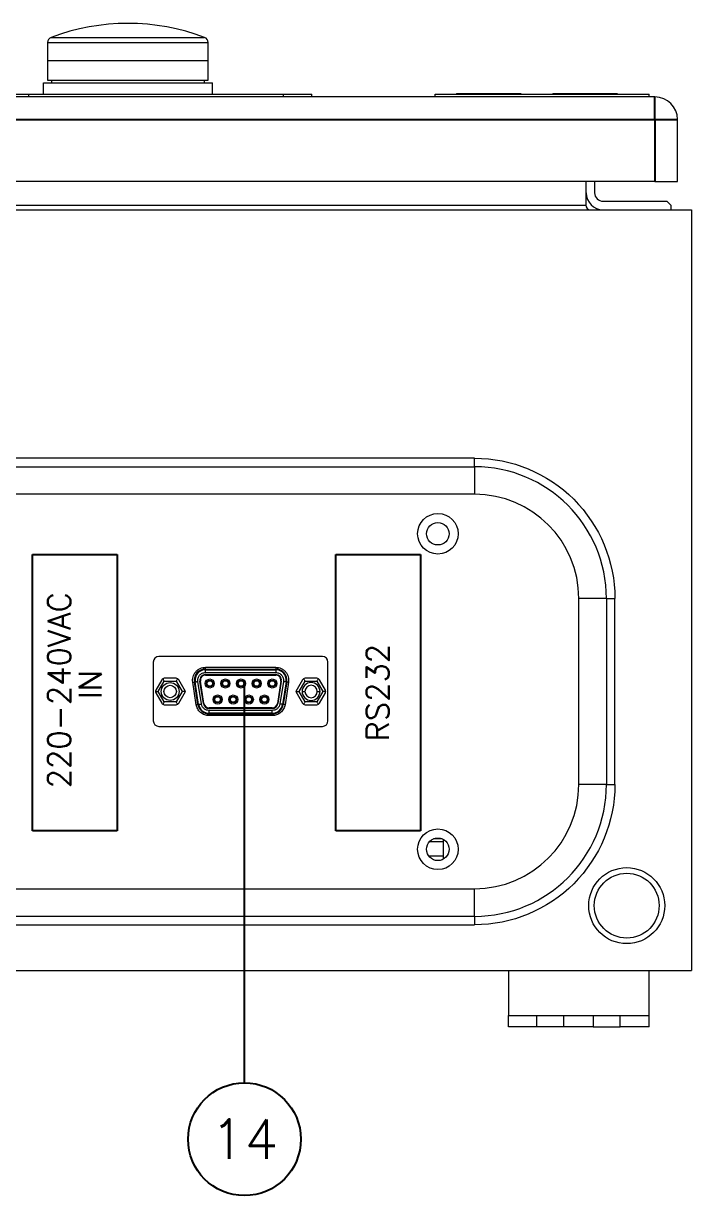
# Model space of a CAD drawing. Extents: x 4137 to 28680, y 2446 to 6814.
# Drawn here: x 24539.2 to 24688.5, y 5937.3 to 6199.3 of the extents above; entities that cross this region are included whole.
import ezdxf
from ezdxf.enums import TextEntityAlignment as Align

# ---------------------------------------------------------------- set-up
doc = ezdxf.new("R2010")
doc.units = 0
doc.header["$LTSCALE"] = 0.5
doc.layers.get('0').update_dxf_attribs({"linetype": 'CONTINUOUS'})
doc.layers.add('DIM', color=5, linetype='CONTINUOUS')
doc.layers.add('VOL', color=2, linetype='CONTINUOUS')
doc.styles.get("Standard").update_dxf_attribs({"font": 'simplex.shx'})

msp = doc.modelspace()

# ---------------------------------------------------------------- linework, layer by layer
at = {"color": 8, "linetype": 'Continuous', "lineweight": 15}
for p, q in [((24545.4, 6196.22), (24579.68, 6196.22)), ((24545.4, 6196.22), (24579.68, 6196.22)), ((24640.03, 6100.23), (24640.03, 6094.06)), ((24640.03, 6100.23), (24640.03, 6094.06)), ((24669.51, 6070.75), (24663.34, 6070.75)), ((24669.51, 6070.75), (24663.34, 6070.75)), ((24669.51, 6029.17), (24663.34, 6029.17)), ((24669.51, 6029.17), (24663.34, 6029.17)), ((24633.1, 6016.38), (24629.98, 6016.38)), ((24633.1, 6016.38), (24629.98, 6016.38)), ((24629.78, 6013.23), (24633.1, 6013.23)), ((24629.78, 6013.23), (24633.1, 6013.23)), ((24640.03, 5999.69), (24640.03, 6005.86)), ((24640.03, 5999.69), (24640.03, 6005.86))]:
    msp.add_line(p, q, dxfattribs=at)
at = {"color": 7, "linetype": 'Continuous', "lineweight": 15}
for p, q in [((24544.58, 6195.05), (24544.58, 6191.08)), ((24544.58, 6195.05), (24544.58, 6191.08)), ((24580.49, 6191.08), (24580.49, 6195.05)), ((24580.49, 6191.08), (24580.49, 6195.05)), ((24544.58, 6191.08), (24580.49, 6191.08)), ((24544.58, 6191.08), (24580.49, 6191.08)), ((24544.6, 6191.08), (24544.6, 6186.67)), ((24544.6, 6191.08), (24544.6, 6186.67)), ((24580.48, 6186.67), (24580.48, 6191.08)), ((24580.48, 6186.67), (24580.48, 6191.08)), ((24543.64, 6186.04), (24581.44, 6186.04)), ((24543.64, 6183.54), (24543.64, 6186.04)), ((24543.64, 6186.04), (24581.44, 6186.04)), ((24543.64, 6183.54), (24543.64, 6186.04)), ((24544.6, 6186.67), (24580.48, 6186.67)), ((24544.6, 6186.67), (24580.48, 6186.67)), ((24545.44, 6186.67), (24545.44, 6186.04)), ((24545.44, 6186.67), (24545.44, 6186.04)), ((24579.64, 6186.04), (24579.64, 6186.67)), ((24579.64, 6186.04), (24579.64, 6186.67)), ((24581.44, 6183.54), (24581.44, 6186.04)), ((24581.44, 6183.54), (24581.44, 6186.04)), ((24680.35, 6182.89), (24444.73, 6182.89)), ((24680.35, 6182.89), (24444.73, 6182.89)), ((24534.09, 6183.54), (24540.39, 6183.54)), ((24534.09, 6183.54), (24540.39, 6183.54)), ((24540.39, 6182.89), (24540.39, 6183.54)), ((24540.39, 6183.54), (24597.32, 6183.54)), ((24540.39, 6182.89), (24540.39, 6183.54)), ((24540.39, 6183.54), (24597.32, 6183.54)), ((24597.32, 6182.89), (24597.32, 6183.54)), ((24597.32, 6183.54), (24603.62, 6183.54)), ((24597.32, 6182.89), (24597.32, 6183.54)), ((24597.32, 6183.54), (24603.62, 6183.54)), ((24603.62, 6182.89), (24603.62, 6183.54)), ((24603.62, 6182.89), (24603.62, 6183.54)), ((24631.21, 6182.89), (24631.21, 6183.52)), ((24631.21, 6183.52), (24679.09, 6183.52)), ((24631.21, 6182.89), (24631.21, 6183.52)), ((24631.21, 6183.52), (24679.09, 6183.52)), ((24636, 6183.65), (24636, 6183.52)), ((24636, 6183.65), (24650.36, 6183.65)), ((24636, 6183.65), (24636, 6183.52)), ((24636, 6183.65), (24650.36, 6183.65)), ((24650.36, 6183.65), (24650.36, 6183.52)), ((24650.36, 6183.65), (24650.36, 6183.52)), ((24657.54, 6183.65), (24657.54, 6183.52)), ((24657.54, 6183.65), (24671.91, 6183.65)), ((24657.54, 6183.65), (24657.54, 6183.52)), ((24657.54, 6183.65), (24671.91, 6183.65)), ((24671.91, 6183.65), (24671.91, 6183.52)), ((24671.91, 6183.65), (24671.91, 6183.52)), ((24679.09, 6182.89), (24679.09, 6183.52)), ((24679.09, 6182.89), (24679.09, 6183.52)), ((24685.39, 6163.99), (24685.39, 6177.85)), ((24685.39, 6163.99), (24685.39, 6177.85)), ((24680.35, 6163.99), (24444.73, 6163.99)), ((24680.35, 6163.99), (24444.73, 6163.99)), ((24664.91, 6163.99), (24664.91, 6158.7)), ((24664.91, 6163.99), (24664.91, 6158.7)), ((24664.98, 6161.47), (24664.98, 6163.99)), ((24664.98, 6161.47), (24664.98, 6163.99)), ((24666.87, 6163.99), (24666.87, 6161.47)), ((24666.87, 6163.99), (24666.87, 6161.47)), ((24680.35, 6163.99), (24685.39, 6163.99)), ((24680.35, 6163.99), (24685.39, 6163.99)), ((24668.76, 6159.58), (24683, 6159.58)), ((24668.76, 6159.58), (24683, 6159.58)), ((24683.88, 6158.7), (24683, 6159.58)), ((24683.88, 6158.7), (24683, 6159.58)), ((24436.54, 6157.69), (24688.54, 6157.69)), ((24436.54, 6157.69), (24688.54, 6157.69)), ((24451.34, 6158.7), (24664.91, 6158.7)), ((24451.34, 6158.7), (24664.91, 6158.7)), ((24683.88, 6158.7), (24683.88, 6157.69)), ((24683.88, 6158.7), (24683.88, 6157.69)), ((24688.54, 6157.69), (24688.54, 5987.59)), ((24688.54, 6157.69), (24688.54, 5987.59)), ((24640.03, 6102.12), (24485.05, 6102.12)), ((24640.03, 6102.12), (24485.05, 6102.12)), ((24640.03, 6100.23), (24640.03, 6102.12)), ((24640.03, 6100.23), (24640.03, 6102.12)), ((24485.05, 6100.23), (24640.03, 6100.23)), ((24485.05, 6100.23), (24640.03, 6100.23)), ((24640.03, 6094.06), (24485.05, 6094.06)), ((24640.03, 6094.06), (24485.05, 6094.06)), ((24663.34, 6029.17), (24663.34, 6070.75)), ((24663.34, 6029.17), (24663.34, 6070.75)), ((24669.51, 6070.75), (24669.51, 6029.17)), ((24669.51, 6070.75), (24671.4, 6070.75)), ((24669.51, 6070.75), (24669.51, 6029.17)), ((24669.51, 6070.75), (24671.4, 6070.75)), ((24671.4, 6029.17), (24671.4, 6070.75)), ((24671.4, 6029.17), (24671.4, 6070.75)), ((24606.01, 6057.78), (24569.47, 6057.78)), ((24606.01, 6057.78), (24569.47, 6057.78)), ((24568.21, 6056.52), (24568.21, 6043.41)), ((24568.21, 6056.52), (24568.21, 6043.41)), ((24579.89, 6054.99), (24579.89, 6055.37)), ((24579.89, 6055.37), (24595.59, 6055.37)), ((24579.89, 6054.99), (24579.89, 6055.37)), ((24579.89, 6055.37), (24595.59, 6055.37)), ((24579.89, 6054.84), (24579.89, 6054.99)), ((24579.89, 6054.99), (24595.59, 6054.99)), ((24579.89, 6054.84), (24579.89, 6054.99)), ((24579.89, 6054.99), (24595.59, 6054.99)), ((24579.89, 6054.21), (24579.89, 6054.84)), ((24579.89, 6054.84), (24595.59, 6054.84)), ((24579.89, 6054.21), (24579.89, 6054.84)), ((24579.89, 6054.84), (24595.59, 6054.84)), ((24579.89, 6054.21), (24595.59, 6054.21)), ((24579.89, 6054.21), (24595.59, 6054.21)), ((24595.59, 6055.37), (24595.59, 6054.99)), ((24595.59, 6055.37), (24595.59, 6054.99)), ((24595.59, 6054.99), (24595.59, 6054.84)), ((24595.59, 6054.99), (24595.59, 6054.84)), ((24595.59, 6054.84), (24595.59, 6054.21)), ((24595.59, 6054.84), (24595.59, 6054.21)), ((24607.27, 6043.41), (24607.27, 6056.52)), ((24607.27, 6043.41), (24607.27, 6056.52)), ((24570.13, 6052.59), (24568.79, 6050.28)), ((24570.13, 6052.59), (24568.79, 6050.28)), ((24569.34, 6049.96), (24570.67, 6052.28)), ((24569.34, 6049.96), (24570.67, 6052.28)), ((24573.35, 6052.91), (24570.67, 6052.91)), ((24573.35, 6052.91), (24570.67, 6052.91)), ((24570.67, 6052.28), (24573.35, 6052.28)), ((24570.67, 6052.28), (24573.35, 6052.28)), ((24573.35, 6052.28), (24574.69, 6049.96)), ((24573.35, 6052.28), (24574.69, 6049.96)), ((24575.41, 6049.96), (24573.9, 6052.59)), ((24575.41, 6049.96), (24573.9, 6052.59)), ((24577.82, 6047), (24577.04, 6052.04)), ((24577.82, 6047), (24577.04, 6052.04)), ((24577.41, 6052.1), (24577.56, 6052.12)), ((24577.41, 6052.1), (24577.56, 6052.12)), ((24578.2, 6047.06), (24577.41, 6052.1)), ((24578.2, 6047.06), (24577.41, 6052.1)), ((24578.35, 6047.08), (24577.56, 6052.12)), ((24578.35, 6047.08), (24577.56, 6052.12)), ((24578.97, 6047.18), (24578.19, 6052.22)), ((24578.97, 6047.18), (24578.19, 6052.22)), ((24579.43, 6047.25), (24578.65, 6052.29)), ((24579.43, 6047.25), (24578.65, 6052.29)), ((24579.53, 6047.26), (24578.75, 6052.3)), ((24579.53, 6047.26), (24578.75, 6052.3)), ((24579.89, 6053.74), (24595.59, 6053.74)), ((24579.89, 6053.74), (24595.59, 6053.74)), ((24579.89, 6053.64), (24595.59, 6053.64)), ((24579.89, 6053.64), (24595.59, 6053.64)), ((24596.73, 6052.3), (24595.95, 6047.26)), ((24596.73, 6052.3), (24595.95, 6047.26)), ((24596.83, 6052.29), (24596.05, 6047.25)), ((24596.83, 6052.29), (24596.05, 6047.25)), ((24597.29, 6052.22), (24596.51, 6047.18)), ((24597.29, 6052.22), (24596.51, 6047.18)), ((24597.92, 6052.12), (24597.13, 6047.08)), ((24597.92, 6052.12), (24597.13, 6047.08)), ((24598.07, 6052.1), (24597.28, 6047.06)), ((24598.07, 6052.1), (24597.28, 6047.06)), ((24598.44, 6052.04), (24597.66, 6047)), ((24598.44, 6052.04), (24597.66, 6047)), ((24598.07, 6052.1), (24597.92, 6052.12)), ((24598.07, 6052.1), (24597.92, 6052.12)), ((24601.58, 6052.59), (24600.06, 6049.96)), ((24601.58, 6052.59), (24600.06, 6049.96)), ((24600.79, 6049.96), (24602.13, 6052.28)), ((24600.79, 6049.96), (24602.13, 6052.28)), ((24604.8, 6052.91), (24602.13, 6052.91)), ((24604.8, 6052.91), (24602.13, 6052.91)), ((24602.13, 6052.28), (24604.8, 6052.28)), ((24602.13, 6052.28), (24604.8, 6052.28)), ((24604.8, 6052.28), (24606.14, 6049.96)), ((24604.8, 6052.28), (24606.14, 6049.96)), ((24606.69, 6050.28), (24605.35, 6052.59)), ((24606.69, 6050.28), (24605.35, 6052.59)), ((24568.71, 6049.96), (24569.34, 6049.96)), ((24568.71, 6049.96), (24569.34, 6049.96)), ((24568.79, 6049.65), (24570.13, 6047.33)), ((24568.79, 6049.65), (24570.13, 6047.33)), ((24570.67, 6047.64), (24569.34, 6049.96)), ((24570.67, 6047.64), (24569.34, 6049.96)), ((24574.69, 6049.96), (24573.35, 6047.64)), ((24574.69, 6049.96), (24573.35, 6047.64)), ((24573.9, 6047.33), (24575.41, 6049.96)), ((24573.9, 6047.33), (24575.41, 6049.96)), ((24575.41, 6049.96), (24574.69, 6049.96)), ((24575.41, 6049.96), (24574.69, 6049.96)), ((24600.06, 6049.96), (24600.79, 6049.96)), ((24600.06, 6049.96), (24601.58, 6047.33)), ((24600.06, 6049.96), (24600.79, 6049.96)), ((24600.06, 6049.96), (24601.58, 6047.33)), ((24602.13, 6047.64), (24600.79, 6049.96)), ((24602.13, 6047.64), (24600.79, 6049.96)), ((24601.49, 6049.96), (24602.1, 6049.96)), ((24601.49, 6049.96), (24602.1, 6049.96)), ((24606.14, 6049.96), (24604.8, 6047.64)), ((24606.14, 6049.96), (24604.8, 6047.64)), ((24604.88, 6049.96), (24605.49, 6049.96)), ((24604.88, 6049.96), (24605.49, 6049.96)), ((24605.35, 6047.33), (24606.69, 6049.65)), ((24605.35, 6047.33), (24606.69, 6049.65)), ((24606.77, 6049.96), (24606.14, 6049.96)), ((24606.77, 6049.96), (24606.14, 6049.96)), ((24573.35, 6047.64), (24570.67, 6047.64)), ((24573.35, 6047.64), (24570.67, 6047.64)), ((24570.67, 6047.01), (24573.35, 6047.01)), ((24570.67, 6047.01), (24573.35, 6047.01)), ((24578.2, 6047.06), (24578.35, 6047.08)), ((24578.2, 6047.06), (24578.35, 6047.08)), ((24594.8, 6046.29), (24580.68, 6046.29)), ((24594.8, 6046.29), (24580.68, 6046.29)), ((24594.8, 6046.18), (24580.68, 6046.18)), ((24594.8, 6046.18), (24580.68, 6046.18)), ((24597.28, 6047.06), (24597.13, 6047.08)), ((24597.28, 6047.06), (24597.13, 6047.08)), ((24604.8, 6047.64), (24602.13, 6047.64)), ((24604.8, 6047.64), (24602.13, 6047.64)), ((24602.13, 6047.01), (24604.8, 6047.01)), ((24602.13, 6047.01), (24604.8, 6047.01)), ((24594.8, 6045.72), (24580.68, 6045.72)), ((24580.68, 6045.09), (24580.68, 6045.72)), ((24594.8, 6045.72), (24580.68, 6045.72)), ((24580.68, 6045.09), (24580.68, 6045.72)), ((24594.8, 6045.09), (24580.68, 6045.09)), ((24580.68, 6044.93), (24580.68, 6045.09)), ((24594.8, 6045.09), (24580.68, 6045.09)), ((24580.68, 6044.93), (24580.68, 6045.09)), ((24594.8, 6044.93), (24580.68, 6044.93)), ((24580.68, 6044.56), (24580.68, 6044.93)), ((24594.8, 6044.93), (24580.68, 6044.93)), ((24580.68, 6044.56), (24580.68, 6044.93)), ((24594.8, 6044.56), (24580.68, 6044.56)), ((24594.8, 6044.56), (24580.68, 6044.56)), ((24594.8, 6045.09), (24594.8, 6045.72)), ((24594.8, 6045.09), (24594.8, 6045.72)), ((24594.8, 6044.93), (24594.8, 6045.09)), ((24594.8, 6044.93), (24594.8, 6045.09)), ((24594.8, 6044.56), (24594.8, 6044.93)), ((24594.8, 6044.56), (24594.8, 6044.93)), ((24569.47, 6042.15), (24606.01, 6042.15)), ((24569.47, 6042.15), (24606.01, 6042.15)), ((24669.51, 6029.17), (24671.4, 6029.17)), ((24669.51, 6029.17), (24671.4, 6029.17)), ((24632.8, 6017.01), (24630.88, 6017.01)), ((24632.8, 6017.01), (24630.88, 6017.01)), ((24633.1, 6012.5), (24633.1, 6016.87)), ((24633.1, 6012.5), (24633.1, 6016.87)), ((24485.05, 6005.86), (24640.03, 6005.86)), ((24485.05, 6005.86), (24640.03, 6005.86)), ((24640.03, 5999.69), (24485.05, 5999.69)), ((24640.03, 5999.69), (24485.05, 5999.69)), ((24640.03, 5999.69), (24640.03, 5997.8)), ((24640.03, 5999.69), (24640.03, 5997.8)), ((24485.05, 5997.8), (24640.03, 5997.8)), ((24485.05, 5997.8), (24640.03, 5997.8)), ((24436.54, 5987.59), (24688.54, 5987.59)), ((24436.54, 5987.59), (24688.54, 5987.59)), ((24647.59, 5987.59), (24647.59, 5977.51)), ((24647.59, 5987.59), (24647.59, 5977.51)), ((24679.09, 5977.51), (24679.09, 5987.59)), ((24679.09, 5977.51), (24679.09, 5987.59)), ((24647.59, 5974.99), (24647.59, 5977.51)), ((24647.59, 5977.51), (24647.7, 5977.51)), ((24647.59, 5974.99), (24647.59, 5977.51)), ((24647.59, 5977.51), (24647.7, 5977.51)), ((24647.7, 5977.51), (24653.87, 5977.51)), ((24647.7, 5977.51), (24653.87, 5977.51)), ((24653.87, 5977.51), (24653.87, 5974.99)), ((24653.87, 5977.51), (24659.88, 5977.51)), ((24653.87, 5977.51), (24653.87, 5974.99)), ((24653.87, 5977.51), (24659.88, 5977.51)), ((24659.88, 5977.51), (24666.58, 5977.51)), ((24659.88, 5977.51), (24659.88, 5974.99)), ((24659.88, 5977.51), (24666.58, 5977.51)), ((24659.88, 5977.51), (24659.88, 5974.99)), ((24666.58, 5977.51), (24666.58, 5974.99)), ((24666.58, 5977.51), (24672.6, 5977.51)), ((24666.58, 5977.51), (24666.58, 5974.99)), ((24666.58, 5977.51), (24672.6, 5977.51)), ((24672.6, 5974.99), (24672.6, 5977.51)), ((24672.6, 5977.51), (24678.76, 5977.51)), ((24672.6, 5974.99), (24672.6, 5977.51)), ((24672.6, 5977.51), (24678.76, 5977.51)), ((24678.76, 5977.51), (24679.09, 5977.51)), ((24678.76, 5977.51), (24679.09, 5977.51)), ((24679.09, 5974.99), (24679.09, 5977.51)), ((24679.09, 5974.99), (24679.09, 5977.51)), ((24653.87, 5974.99), (24647.59, 5974.99)), ((24653.87, 5974.99), (24647.59, 5974.99)), ((24659.88, 5974.99), (24653.87, 5974.99)), ((24659.88, 5974.99), (24653.87, 5974.99)), ((24666.58, 5974.99), (24659.88, 5974.99)), ((24666.58, 5974.99), (24659.88, 5974.99)), ((24666.58, 5974.99), (24672.6, 5974.99)), ((24666.58, 5974.99), (24672.6, 5974.99)), ((24679.09, 5974.99), (24672.6, 5974.99)), ((24679.09, 5974.99), (24672.6, 5974.99))]:
    msp.add_line(p, q, dxfattribs=at)
for p, q in [((24541.22, 6018.83), (24541.22, 6080.57)), ((24541.22, 6080.57), (24560.12, 6080.57)), ((24541.22, 6018.83), (24541.22, 6080.57)), ((24541.22, 6080.57), (24560.12, 6080.57)), ((24560.12, 6080.57), (24560.12, 6018.83)), ((24560.12, 6080.57), (24560.12, 6018.83)), ((24609.04, 6080.57), (24627.94, 6080.57)), ((24609.04, 6018.83), (24609.04, 6080.57)), ((24609.04, 6080.57), (24627.94, 6080.57)), ((24609.04, 6018.83), (24609.04, 6080.57)), ((24627.94, 6080.57), (24627.94, 6018.83)), ((24627.94, 6080.57), (24627.94, 6018.83)), ((24560.12, 6018.83), (24541.22, 6018.83)), ((24560.12, 6018.83), (24541.22, 6018.83)), ((24627.94, 6018.83), (24609.04, 6018.83)), ((24627.94, 6018.83), (24609.04, 6018.83))]:
    msp.add_line(p, q)
at = {"color": 7, "linetype": 'Continuous', "lineweight": 15, "flags": 128}
for points in [[(24570.36, 6052.82), (24570.4, 6052.75), (24570.46, 6052.65), (24570.53, 6052.53), (24570.6, 6052.41), (24570.67, 6052.28)], [(24570.36, 6052.82), (24570.4, 6052.75), (24570.46, 6052.65), (24570.53, 6052.53), (24570.6, 6052.41), (24570.67, 6052.28)], [(24573.66, 6052.82), (24573.62, 6052.75), (24573.56, 6052.65), (24573.5, 6052.53), (24573.43, 6052.41), (24573.35, 6052.28)], [(24573.66, 6052.82), (24573.62, 6052.75), (24573.56, 6052.65), (24573.5, 6052.53), (24573.43, 6052.41), (24573.35, 6052.28)], [(24577.04, 6052.04), (24577.11, 6052.05), (24577.18, 6052.06), (24577.24, 6052.07), (24577.3, 6052.08), (24577.34, 6052.09), (24577.38, 6052.09), (24577.4, 6052.09), (24577.41, 6052.1)], [(24577.04, 6052.04), (24577.11, 6052.05), (24577.18, 6052.06), (24577.24, 6052.07), (24577.3, 6052.08), (24577.34, 6052.09), (24577.38, 6052.09), (24577.4, 6052.09), (24577.41, 6052.1)], [(24577.56, 6052.12), (24577.58, 6052.12), (24577.62, 6052.13), (24577.67, 6052.14), (24577.75, 6052.15), (24577.84, 6052.16), (24577.95, 6052.18), (24578.07, 6052.2), (24578.19, 6052.22)], [(24577.56, 6052.12), (24577.58, 6052.12), (24577.62, 6052.13), (24577.67, 6052.14), (24577.75, 6052.15), (24577.84, 6052.16), (24577.95, 6052.18), (24578.07, 6052.2), (24578.19, 6052.22)], [(24597.92, 6052.12), (24597.9, 6052.12), (24597.86, 6052.13), (24597.81, 6052.14), (24597.73, 6052.15), (24597.63, 6052.16), (24597.53, 6052.18), (24597.41, 6052.2), (24597.29, 6052.22)], [(24597.92, 6052.12), (24597.9, 6052.12), (24597.86, 6052.13), (24597.81, 6052.14), (24597.73, 6052.15), (24597.63, 6052.16), (24597.53, 6052.18), (24597.41, 6052.2), (24597.29, 6052.22)], [(24598.44, 6052.04), (24598.37, 6052.05), (24598.3, 6052.06), (24598.24, 6052.07), (24598.18, 6052.08), (24598.14, 6052.09), (24598.1, 6052.09), (24598.08, 6052.09), (24598.07, 6052.1)], [(24598.44, 6052.04), (24598.37, 6052.05), (24598.3, 6052.06), (24598.24, 6052.07), (24598.18, 6052.08), (24598.14, 6052.09), (24598.1, 6052.09), (24598.08, 6052.09), (24598.07, 6052.1)], [(24601.81, 6052.82), (24601.86, 6052.75), (24601.92, 6052.65), (24601.98, 6052.53), (24602.05, 6052.41), (24602.13, 6052.28)], [(24601.81, 6052.82), (24601.86, 6052.75), (24601.92, 6052.65), (24601.98, 6052.53), (24602.05, 6052.41), (24602.13, 6052.28)], [(24605.12, 6052.82), (24605.07, 6052.75), (24605.02, 6052.65), (24604.95, 6052.53), (24604.88, 6052.41), (24604.8, 6052.28)], [(24605.12, 6052.82), (24605.07, 6052.75), (24605.02, 6052.65), (24604.95, 6052.53), (24604.88, 6052.41), (24604.8, 6052.28)], [(24570.67, 6047.64), (24570.61, 6047.54), (24570.55, 6047.43), (24570.49, 6047.33), (24570.44, 6047.24), (24570.4, 6047.16), (24570.36, 6047.1)], [(24570.67, 6047.64), (24570.61, 6047.54), (24570.55, 6047.43), (24570.49, 6047.33), (24570.44, 6047.24), (24570.4, 6047.16), (24570.36, 6047.1)], [(24573.66, 6047.1), (24573.62, 6047.18), (24573.56, 6047.27), (24573.5, 6047.39), (24573.43, 6047.51), (24573.35, 6047.64)], [(24573.66, 6047.1), (24573.62, 6047.18), (24573.56, 6047.27), (24573.5, 6047.39), (24573.43, 6047.51), (24573.35, 6047.64)], [(24577.82, 6047), (24577.9, 6047.01), (24577.96, 6047.02), (24578.03, 6047.03), (24578.08, 6047.04), (24578.13, 6047.05), (24578.17, 6047.05), (24578.19, 6047.05), (24578.2, 6047.06)], [(24577.82, 6047), (24577.9, 6047.01), (24577.96, 6047.02), (24578.03, 6047.03), (24578.08, 6047.04), (24578.13, 6047.05), (24578.17, 6047.05), (24578.19, 6047.05), (24578.2, 6047.06)], [(24578.35, 6047.08), (24578.37, 6047.08), (24578.4, 6047.09), (24578.46, 6047.1), (24578.54, 6047.11), (24578.63, 6047.12), (24578.74, 6047.14), (24578.85, 6047.16), (24578.97, 6047.18)], [(24578.35, 6047.08), (24578.37, 6047.08), (24578.4, 6047.09), (24578.46, 6047.1), (24578.54, 6047.11), (24578.63, 6047.12), (24578.74, 6047.14), (24578.85, 6047.16), (24578.97, 6047.18)], [(24597.13, 6047.08), (24597.11, 6047.08), (24597.08, 6047.09), (24597.02, 6047.1), (24596.94, 6047.11), (24596.85, 6047.12), (24596.74, 6047.14), (24596.63, 6047.16), (24596.51, 6047.18)], [(24597.13, 6047.08), (24597.11, 6047.08), (24597.08, 6047.09), (24597.02, 6047.1), (24596.94, 6047.11), (24596.85, 6047.12), (24596.74, 6047.14), (24596.63, 6047.16), (24596.51, 6047.18)], [(24597.66, 6047), (24597.58, 6047.01), (24597.51, 6047.02), (24597.45, 6047.03), (24597.39, 6047.04), (24597.35, 6047.05), (24597.31, 6047.05), (24597.29, 6047.05), (24597.28, 6047.06)], [(24597.66, 6047), (24597.58, 6047.01), (24597.51, 6047.02), (24597.45, 6047.03), (24597.39, 6047.04), (24597.35, 6047.05), (24597.31, 6047.05), (24597.29, 6047.05), (24597.28, 6047.06)], [(24602.13, 6047.64), (24602.07, 6047.54), (24602.01, 6047.43), (24601.95, 6047.33), (24601.9, 6047.24), (24601.85, 6047.16), (24601.81, 6047.1)], [(24602.13, 6047.64), (24602.07, 6047.54), (24602.01, 6047.43), (24601.95, 6047.33), (24601.9, 6047.24), (24601.85, 6047.16), (24601.81, 6047.1)], [(24605.12, 6047.1), (24605.08, 6047.16), (24605.04, 6047.24), (24604.99, 6047.33), (24604.93, 6047.43), (24604.87, 6047.54), (24604.8, 6047.64)], [(24605.12, 6047.1), (24605.08, 6047.16), (24605.04, 6047.24), (24604.99, 6047.33), (24604.93, 6047.43), (24604.87, 6047.54), (24604.8, 6047.64)]]:
    msp.add_lwpolyline(points, dxfattribs=at)
at = {"color": 7, "linetype": 'Continuous', "lineweight": 15}
for centre, radius in [((24631.84, 6085.24), 4.54), ((24631.84, 6085.24), 4.54), ((24631.84, 6085.24), 2.52), ((24631.84, 6085.24), 2.52), ((24571.99, 6049.96), 2), ((24571.99, 6049.96), 2), ((24580.85, 6051.75), 1.01), ((24580.85, 6051.75), 1.01), ((24580.85, 6051.75), 0.756), ((24580.85, 6051.75), 0.756), ((24580.85, 6051.75), 0.63), ((24580.85, 6051.75), 0.63), ((24584.34, 6051.75), 1.01), ((24584.34, 6051.75), 1.01), ((24584.34, 6051.75), 0.756), ((24584.34, 6051.75), 0.756), ((24584.34, 6051.75), 0.63), ((24584.34, 6051.75), 0.63), ((24587.83, 6051.75), 1.01), ((24587.83, 6051.75), 1.01), ((24587.83, 6051.75), 0.756), ((24587.83, 6051.75), 0.756), ((24587.83, 6051.75), 0.63), ((24587.83, 6051.75), 0.63), ((24591.32, 6051.75), 1.01), ((24591.32, 6051.75), 1.01), ((24591.32, 6051.75), 0.756), ((24591.32, 6051.75), 0.756), ((24591.32, 6051.75), 0.63), ((24591.32, 6051.75), 0.63), ((24594.81, 6051.75), 1.01), ((24594.81, 6051.75), 1.01), ((24594.81, 6051.75), 0.756), ((24594.81, 6051.75), 0.756), ((24594.81, 6051.75), 0.63), ((24594.81, 6051.75), 0.63), ((24571.99, 6049.96), 1.39), ((24571.99, 6049.96), 1.39), ((24582.59, 6048.17), 1.01), ((24582.59, 6048.17), 1.01), ((24582.59, 6048.17), 0.756), ((24582.59, 6048.17), 0.756), ((24582.59, 6048.17), 0.63), ((24582.59, 6048.17), 0.63), ((24586.08, 6048.17), 1.01), ((24586.08, 6048.17), 1.01), ((24586.08, 6048.17), 0.756), ((24586.08, 6048.17), 0.756), ((24586.08, 6048.17), 0.63), ((24586.08, 6048.17), 0.63), ((24589.57, 6048.17), 1.01), ((24589.57, 6048.17), 1.01), ((24589.57, 6048.17), 0.756), ((24589.57, 6048.17), 0.756), ((24589.57, 6048.17), 0.63), ((24589.57, 6048.17), 0.63), ((24593.06, 6048.17), 1.01), ((24593.06, 6048.17), 1.01), ((24593.06, 6048.17), 0.756), ((24593.06, 6048.17), 0.756), ((24593.06, 6048.17), 0.63), ((24593.06, 6048.17), 0.63), ((24631.84, 6014.68), 4.54), ((24631.84, 6014.68), 4.54), ((24631.84, 6014.68), 2.52), ((24631.84, 6014.68), 2.52), ((24674.05, 6002.08), 8.5), ((24674.05, 6002.08), 8.5), ((24674.05, 6002.08), 7.25), ((24674.05, 6002.08), 7.25)]:
    msp.add_circle(centre, radius, dxfattribs=at)
for centre, radius, start, end in [((24562.54, 6150.59), 48.75, 69.4165, 110.5835), ((24562.54, 6150.59), 48.75, 69.4165, 110.5835), ((24545.84, 6195.04), 1.26, 110.5835, 180.0187), ((24545.84, 6195.04), 1.26, 110.5835, 180.0187), ((24579.23, 6195.04), 1.26, 0.0187, 69.4165), ((24579.23, 6195.04), 1.26, 0.0187, 69.4165), ((24680.35, 6177.85), 5.04, 360, 90), ((24680.35, 6177.85), 5.04, 360, 90), ((24668.76, 6161.47), 3.78, 180, 270), ((24668.76, 6161.47), 3.78, 180, 270), ((24668.76, 6161.47), 1.89, 180, 270), ((24668.76, 6161.47), 1.89, 180, 270), ((24665.92, 6158.7), 1.01, 180, 270), ((24665.92, 6158.7), 1.01, 180, 270), ((24640.03, 6070.75), 29.48, 0, 90), ((24640.03, 6070.75), 29.48, 0, 90), ((24640.03, 6070.75), 23.31, 0, 90), ((24640.03, 6070.75), 23.31, 0, 90), ((24569.47, 6056.52), 1.26, 90, 180), ((24569.47, 6056.52), 1.26, 90, 180), ((24606.01, 6056.52), 1.26, 0, 90), ((24606.01, 6056.52), 1.26, 0, 90), ((24579.89, 6052.48), 2.51, 90, 188.8807), ((24579.89, 6052.48), 2.51, 90, 188.8807), ((24579.89, 6052.48), 2.35, 90, 188.8807), ((24579.89, 6052.48), 2.35, 90, 188.8807), ((24595.59, 6052.48), 2.51, 351.1193, 90), ((24595.59, 6052.48), 2.51, 351.1193, 90), ((24595.59, 6052.48), 2.35, 351.1193, 90), ((24595.59, 6052.48), 2.35, 351.1193, 90), ((24570.67, 6052.28), 0.63, 120, 150), ((24570.67, 6052.28), 0.63, 120, 150), ((24570.67, 6052.28), 0.63, 90, 120), ((24570.67, 6052.28), 0.63, 90, 120), ((24573.35, 6052.28), 0.63, 60, 90), ((24573.35, 6052.28), 0.63, 60, 90), ((24573.35, 6052.28), 0.63, 30, 60), ((24573.35, 6052.28), 0.63, 30, 60), ((24579.89, 6052.48), 1.26, 90, 188.8807), ((24579.89, 6052.48), 1.26, 90, 188.8807), ((24579.89, 6052.48), 1.16, 90, 188.8807), ((24579.89, 6052.48), 1.16, 90, 188.8807), ((24595.59, 6052.48), 1.26, 351.1193, 90), ((24595.59, 6052.48), 1.26, 351.1193, 90), ((24595.59, 6052.48), 1.16, 351.1193, 90), ((24595.59, 6052.48), 1.16, 351.1193, 90), ((24603.49, 6049.96), 2, 0, 180), ((24603.49, 6049.96), 2, 0, 180), ((24602.13, 6052.28), 0.63, 120, 150), ((24602.13, 6052.28), 0.63, 120, 150), ((24602.13, 6052.28), 0.63, 90, 120), ((24602.13, 6052.28), 0.63, 90, 120), ((24604.8, 6052.28), 0.63, 60, 90), ((24604.8, 6052.28), 0.63, 60, 90), ((24604.8, 6052.28), 0.63, 30, 60), ((24604.8, 6052.28), 0.63, 30, 60), ((24569.34, 6049.96), 0.63, 150, 180), ((24569.34, 6049.96), 0.63, 150, 180), ((24569.34, 6049.96), 0.63, 180, 210), ((24569.34, 6049.96), 0.63, 180, 210), ((24603.49, 6049.96), 2, 180, 0), ((24603.49, 6049.96), 2, 180, 0), ((24603.49, 6049.96), 1.39, 0, 180), ((24603.49, 6049.96), 1.39, 0, 180), ((24603.49, 6049.96), 1.39, 180, 0), ((24603.49, 6049.96), 1.39, 180, 0), ((24606.14, 6049.96), 0.63, 0, 30), ((24606.14, 6049.96), 0.63, 0, 30), ((24606.14, 6049.96), 0.63, 330, 0), ((24606.14, 6049.96), 0.63, 330, 0), ((24570.67, 6047.64), 0.63, 210, 240), ((24570.67, 6047.64), 0.63, 210, 240), ((24570.67, 6047.64), 0.63, 240, 270), ((24570.67, 6047.64), 0.63, 240, 270), ((24573.35, 6047.64), 0.63, 270, 300), ((24573.35, 6047.64), 0.63, 270, 300), ((24573.35, 6047.64), 0.63, 300, 330), ((24573.35, 6047.64), 0.63, 300, 330), ((24580.68, 6047.44), 2.51, 188.8807, 270), ((24580.68, 6047.44), 2.51, 188.8807, 270), ((24580.68, 6047.44), 2.35, 188.8807, 270), ((24580.68, 6047.44), 2.35, 188.8807, 270), ((24580.68, 6047.44), 1.26, 188.8807, 270), ((24580.68, 6047.44), 1.26, 188.8807, 270), ((24580.68, 6047.44), 1.16, 188.8807, 270), ((24580.68, 6047.44), 1.16, 188.8807, 270), ((24594.8, 6047.44), 1.16, 270, 351.1193), ((24594.8, 6047.44), 1.16, 270, 351.1193), ((24594.8, 6047.44), 1.26, 270, 351.1193), ((24594.8, 6047.44), 1.26, 270, 351.1193), ((24594.8, 6047.44), 2.35, 270, 351.1193), ((24594.8, 6047.44), 2.35, 270, 351.1193), ((24594.8, 6047.44), 2.51, 270, 351.1193), ((24594.8, 6047.44), 2.51, 270, 351.1193), ((24602.13, 6047.64), 0.63, 210, 240), ((24602.13, 6047.64), 0.63, 210, 240), ((24602.13, 6047.64), 0.63, 240, 270), ((24602.13, 6047.64), 0.63, 240, 270), ((24604.8, 6047.64), 0.63, 270, 300), ((24604.8, 6047.64), 0.63, 270, 300), ((24604.8, 6047.64), 0.63, 300, 330), ((24604.8, 6047.64), 0.63, 300, 330), ((24569.47, 6043.41), 1.26, 180, 270), ((24569.47, 6043.41), 1.26, 180, 270), ((24606.01, 6043.41), 1.26, 270, 0), ((24606.01, 6043.41), 1.26, 270, 0), ((24640.03, 6029.17), 23.31, 270, 0), ((24640.03, 6029.17), 29.48, 270, 0), ((24640.03, 6029.17), 23.31, 270, 0), ((24640.03, 6029.17), 29.48, 270, 0)]:
    msp.add_arc(centre, radius, start, end, dxfattribs=at)
for points, knots in [([(24544.58, 6195.04), (24544.65, 6195.04), (24544.79, 6195.04), (24545.85, 6195.04), (24547.51, 6195.04), (24549.76, 6195.04), (24552.5, 6195.04), (24555.62, 6195.04), (24559.01, 6195.04), (24562.54, 6195.04), (24566.06, 6195.04), (24569.45, 6195.04), (24572.58, 6195.04), (24575.32, 6195.04), (24577.57, 6195.04), (24579.23, 6195.04), (24580.29, 6195.04), (24580.43, 6195.04), (24580.49, 6195.04)], [0, 0, 0, 0, 0.0625, 0.125, 0.1875, 0.25, 0.3125, 0.375, 0.4375, 0.5, 0.5625, 0.625, 0.6875, 0.75, 0.8125, 0.875, 0.9375, 1, 1, 1, 1]), ([(24544.58, 6195.04), (24544.65, 6195.04), (24544.79, 6195.04), (24545.85, 6195.04), (24547.51, 6195.04), (24549.76, 6195.04), (24552.5, 6195.04), (24555.62, 6195.04), (24559.01, 6195.04), (24562.54, 6195.04), (24566.06, 6195.04), (24569.45, 6195.04), (24572.58, 6195.04), (24575.32, 6195.04), (24577.57, 6195.04), (24579.23, 6195.04), (24580.29, 6195.04), (24580.43, 6195.04), (24580.49, 6195.04)], [0, 0, 0, 0, 0.0625, 0.125, 0.1875, 0.25, 0.3125, 0.375, 0.4375, 0.5, 0.5625, 0.625, 0.6875, 0.75, 0.8125, 0.875, 0.9375, 1, 1, 1, 1]), ([(24640.03, 6102.12), (24648.35, 6102.12), (24656.33, 6098.82), (24668.09, 6087.05), (24671.4, 6079.07), (24671.4, 6070.75)], [0, 0, 0, 0, 0.5, 0.5, 1, 1, 1, 1]), ([(24640.03, 6102.12), (24648.35, 6102.12), (24656.33, 6098.82), (24668.09, 6087.05), (24671.4, 6079.07), (24671.4, 6070.75)], [0, 0, 0, 0, 0.5, 0.5, 1, 1, 1, 1]), ([(24577.04, 6052.04), (24577.02, 6052.24), (24576.98, 6052.66), (24577.09, 6053.28), (24577.32, 6053.86), (24577.68, 6054.38), (24578.13, 6054.81), (24578.67, 6055.13), (24579.27, 6055.33), (24579.68, 6055.36), (24579.89, 6055.37)], [0, 0, 0, 0, 0.125, 0.249998, 0.374929, 0.499998, 0.62493, 0.749999, 0.874931, 1, 1, 1, 1]), ([(24577.04, 6052.04), (24577.02, 6052.24), (24576.98, 6052.66), (24577.09, 6053.28), (24577.32, 6053.86), (24577.68, 6054.38), (24578.13, 6054.81), (24578.67, 6055.13), (24579.27, 6055.33), (24579.68, 6055.36), (24579.89, 6055.37)], [0, 0, 0, 0, 0.125, 0.249998, 0.374929, 0.499998, 0.62493, 0.749999, 0.874931, 1, 1, 1, 1]), ([(24578.19, 6052.22), (24578.17, 6052.34), (24578.15, 6052.59), (24578.22, 6052.96), (24578.36, 6053.31), (24578.57, 6053.61), (24578.84, 6053.87), (24579.16, 6054.06), (24579.52, 6054.19), (24579.77, 6054.2), (24579.89, 6054.21)], [0, 0, 0, 0, 0.1251165, 0.2500018, 0.3751177, 0.500003, 0.6251188, 0.7500041, 0.8749997, 1, 1, 1, 1]), ([(24578.19, 6052.22), (24578.17, 6052.34), (24578.15, 6052.59), (24578.22, 6052.96), (24578.36, 6053.31), (24578.57, 6053.61), (24578.84, 6053.87), (24579.16, 6054.06), (24579.52, 6054.19), (24579.77, 6054.2), (24579.89, 6054.21)], [0, 0, 0, 0, 0.1251165, 0.2500018, 0.3751177, 0.500003, 0.6251188, 0.7500041, 0.8749997, 1, 1, 1, 1]), ([(24595.59, 6055.37), (24595.8, 6055.36), (24596.21, 6055.33), (24596.81, 6055.13), (24597.35, 6054.81), (24597.8, 6054.38), (24598.16, 6053.86), (24598.39, 6053.28), (24598.5, 6052.66), (24598.46, 6052.24), (24598.44, 6052.04)], [0, 0, 0, 0, 0.125, 0.249997, 0.374929, 0.499998, 0.62493, 0.749999, 0.874931, 1, 1, 1, 1]), ([(24595.59, 6055.37), (24595.8, 6055.36), (24596.21, 6055.33), (24596.81, 6055.13), (24597.35, 6054.81), (24597.8, 6054.38), (24598.16, 6053.86), (24598.39, 6053.28), (24598.5, 6052.66), (24598.46, 6052.24), (24598.44, 6052.04)], [0, 0, 0, 0, 0.125, 0.249997, 0.374929, 0.499998, 0.62493, 0.749999, 0.874931, 1, 1, 1, 1]), ([(24595.59, 6054.21), (24595.71, 6054.2), (24595.96, 6054.19), (24596.32, 6054.06), (24596.64, 6053.87), (24596.91, 6053.61), (24597.12, 6053.31), (24597.26, 6052.96), (24597.33, 6052.59), (24597.31, 6052.34), (24597.29, 6052.22)], [0, 0, 0, 0, 0.125116, 0.250001, 0.375117, 0.500002, 0.625119, 0.750004, 0.874999, 1, 1, 1, 1]), ([(24595.59, 6054.21), (24595.71, 6054.2), (24595.96, 6054.19), (24596.32, 6054.06), (24596.64, 6053.87), (24596.91, 6053.61), (24597.12, 6053.31), (24597.26, 6052.96), (24597.33, 6052.59), (24597.31, 6052.34), (24597.29, 6052.22)], [0, 0, 0, 0, 0.125116, 0.250001, 0.375117, 0.500002, 0.625119, 0.750004, 0.874999, 1, 1, 1, 1]), ([(24580.68, 6044.56), (24580.35, 6044.59), (24579.67, 6044.66), (24578.76, 6045.2), (24578.08, 6046.01), (24577.91, 6046.68), (24577.82, 6047)], [0, 0, 0, 0, 0.2420034, 0.4999995, 0.7579967, 1, 1, 1, 1]), ([(24580.68, 6044.56), (24580.35, 6044.59), (24579.67, 6044.66), (24578.76, 6045.2), (24578.08, 6046.01), (24577.91, 6046.68), (24577.82, 6047)], [0, 0, 0, 0, 0.2420034, 0.4999995, 0.7579967, 1, 1, 1, 1]), ([(24580.68, 6045.72), (24580.48, 6045.74), (24580.07, 6045.78), (24579.53, 6046.11), (24579.13, 6046.59), (24579.02, 6046.99), (24578.97, 6047.18)], [0, 0, 0, 0, 0.2420034, 0.4999998, 0.7579962, 1, 1, 1, 1]), ([(24580.68, 6045.72), (24580.48, 6045.74), (24580.07, 6045.78), (24579.53, 6046.11), (24579.13, 6046.59), (24579.02, 6046.99), (24578.97, 6047.18)], [0, 0, 0, 0, 0.2420034, 0.4999998, 0.7579962, 1, 1, 1, 1]), ([(24596.51, 6047.18), (24596.46, 6046.99), (24596.35, 6046.59), (24595.95, 6046.11), (24595.41, 6045.78), (24595, 6045.74), (24594.8, 6045.72)], [0, 0, 0, 0, 0.242004, 0.5, 0.757996, 1, 1, 1, 1]), ([(24596.51, 6047.18), (24596.46, 6046.99), (24596.35, 6046.59), (24595.95, 6046.11), (24595.41, 6045.78), (24595, 6045.74), (24594.8, 6045.72)], [0, 0, 0, 0, 0.242004, 0.5, 0.757996, 1, 1, 1, 1]), ([(24597.66, 6047), (24597.57, 6046.68), (24597.4, 6046.01), (24596.72, 6045.2), (24595.81, 6044.66), (24595.13, 6044.59), (24594.8, 6044.56)], [0, 0, 0, 0, 0.242003, 0.5, 0.757996, 1, 1, 1, 1]), ([(24597.66, 6047), (24597.57, 6046.68), (24597.4, 6046.01), (24596.72, 6045.2), (24595.81, 6044.66), (24595.13, 6044.59), (24594.8, 6044.56)], [0, 0, 0, 0, 0.242003, 0.5, 0.757996, 1, 1, 1, 1]), ([(24671.4, 6029.17), (24671.4, 6020.85), (24668.09, 6012.87), (24656.33, 6001.11), (24648.35, 5997.8), (24640.03, 5997.8)], [0, 0, 0, 0, 0.5, 0.5, 1, 1, 1, 1]), ([(24671.4, 6029.17), (24671.4, 6020.85), (24668.09, 6012.87), (24656.33, 6001.11), (24648.35, 5997.8), (24640.03, 5997.8)], [0, 0, 0, 0, 0.5, 0.5, 1, 1, 1, 1])]:
    msp.add_open_spline(points, degree=3, knots=knots, dxfattribs=at)
at = {"layer": 'DIM'}
msp.add_line((24588.6, 5962.46), (24588.6, 6050.95), dxfattribs=at)
msp.add_line((24588.6, 5962.46), (24588.6, 6050.95), dxfattribs=at)
msp.add_circle((24588.6, 5949.86), 12.6, dxfattribs=at)
msp.add_circle((24588.6, 5949.86), 12.6, dxfattribs=at)
at = {"layer": 'VOL'}
for p, q in [((24680.35, 6177.85), (24680.35, 6182.89)), ((24680.35, 6177.85), (24680.35, 6182.89)), ((24444.73, 6177.85), (24680.35, 6177.85)), ((24444.73, 6177.85), (24680.35, 6177.85)), ((24680.35, 6177.85), (24680.35, 6163.99)), ((24680.35, 6177.85), (24685.39, 6177.85)), ((24680.35, 6177.85), (24680.35, 6163.99)), ((24680.35, 6177.85), (24685.39, 6177.85))]:
    msp.add_line(p, q, dxfattribs=at)

# ---------------------------------------------------------------- texts
for s, p in [('220-240VAC', (24549.69, 6050.26)), ('220-240VAC', (24549.69, 6050.26)), ('RS232', (24620.9, 6049.7)), ('RS232', (24620.9, 6049.7)), ('IN', (24556.62, 6051.52)), ('IN', (24556.62, 6051.52))]:
    msp.add_text(s, height=5.04, rotation=90).set_placement(p, align=Align.CENTER)
at = {"layer": 'DIM'}
msp.add_text('14', height=8.82, dxfattribs=at).set_placement((24588.6, 5949.86), align=Align.MIDDLE)
msp.add_text('14', height=8.82, dxfattribs=at).set_placement((24588.6, 5949.86), align=Align.MIDDLE)

doc.saveas('drawing.dxf')
